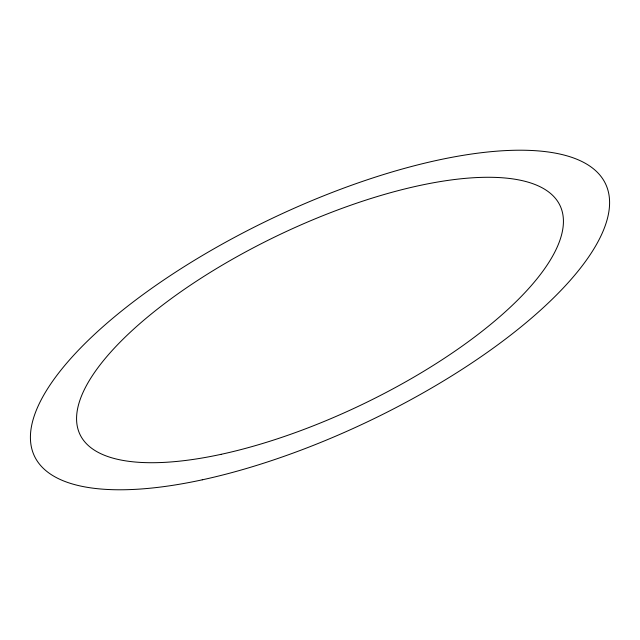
<?xml version="1.0" encoding="UTF-8"?>
<svg xmlns="http://www.w3.org/2000/svg" width="640" height="640" viewBox="0 0 640 640"><rect width="100%" height="100%" fill="white"/><g stroke="black" fill="none" stroke-linecap="round" stroke-linejoin="round"><path stroke-width="0.96" d="M202.272 479.816A316.344 112.336 -25.5 0 0 608 190.448A316.344 112.336 -25.5 0 0 149.728 289.736A316.344 112.336 -25.5 0 0 202.272 479.816M221.04 454.336A265.912 94.424 -25.5 0 0 562.088 211.104A265.912 94.424 -25.5 0 0 176.872 294.56A265.912 94.424 -25.5 0 0 221.04 454.336"/></g></svg>
